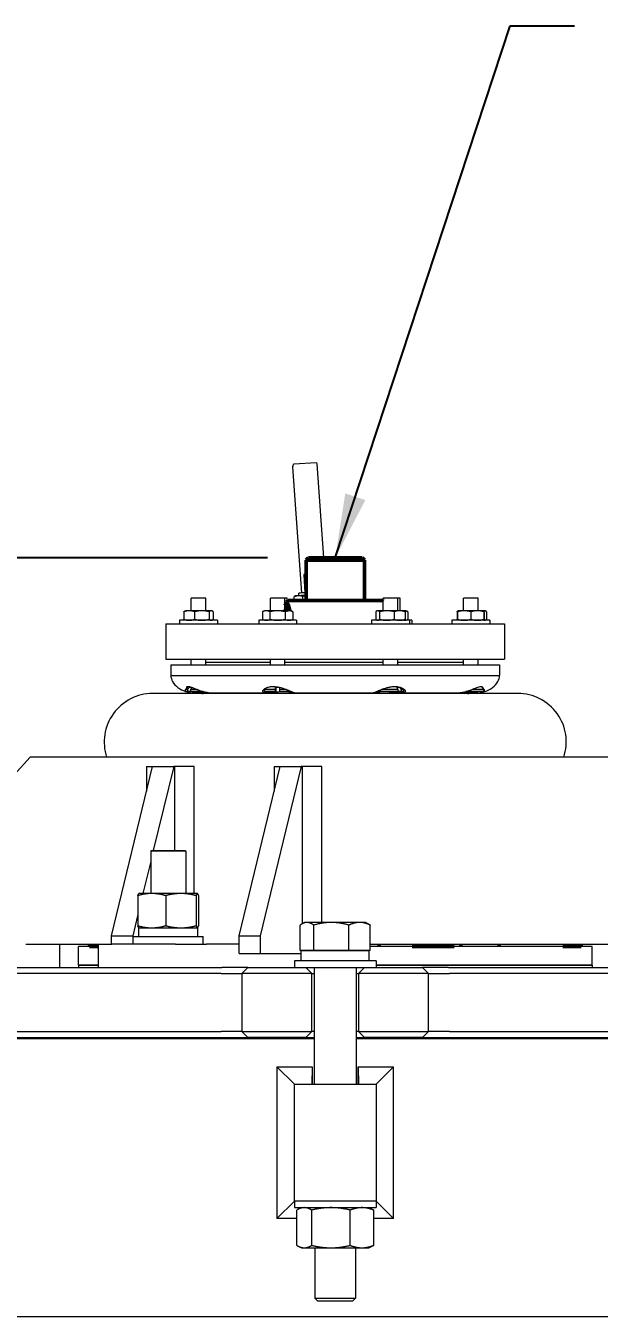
# Model space of a CAD drawing. Header units: inches. Extents: x 17 to 469, y 7 to 301.
# Drawn here: x 353.18 to 365.45, y 116.49 to 144.13 of the extents above; entities that cross this region are included whole.
import ezdxf

# ---------------------------------------------------------------- set-up
doc = ezdxf.new("R2010")
doc.units = ezdxf.units.IN
doc.header["$LTSCALE"] = 14
doc.header["$MEASUREMENT"] = 0
for name, color, linetype, lineweight in [('Dimension (ANSI)', 7, 'Continuous', 25), ('Symbol', 7, 'Continuous', 25), ('Visible (ANSI)', 7, 'Continuous', 50)]:
    doc.layers.add(name, color=color, linetype=linetype, lineweight=lineweight)
doc.styles.add('MEMCOR Medium', font='arial.ttf')
doc.styles.add('Standard D-E', font='arial.ttf')
doc.dimstyles.new('Default (ANSI)', dxfattribs={"dimscale": 14, "dimtxt": 0.15, "dimasz": 0.098425, "dimexe": 0.125, "dimexo": 0.0625, "dimgap": 0.031496, "dimtad": 0, "dimtih": 1, "dimtoh": 1, "dimdec": 4, "dimrnd": 1e-08, "dimzin": 3, "dimdsep": 46, "dimlunit": 5, "dimtxsty": 'MEMCOR Medium', "dimcen": 0.09, "dimdle": 0.393701, "dimclrd": 256, "dimclre": 256, "dimclrt": 256, "dimadec": 0, "dimazin": 1, "dimtfac": 0.8, "dimtofl": 0, "dimtmove": 0, "dimatfit": 3, "dimfxl": 1, "dimfrac": 1, "dimtolj": 1, "dimtzin": 4, "dimlwd": -1, "dimlwe": -1, "dimarcsym": 0})
doc.dimstyles.new('Default D-E$7', dxfattribs={"dimscale": 14, "dimtxt": 0.15, "dimasz": 0.098425, "dimexe": 0.125, "dimexo": 0.0625, "dimgap": 0.031496, "dimtad": 0, "dimtih": 1, "dimtoh": 1, "dimrnd": 1e-08, "dimzin": 4, "dimdsep": 46, "dimtxsty": 'Standard D-E', "dimcen": 0.09, "dimdle": 0.393701, "dimclrd": 256, "dimclre": 256, "dimclrt": 256, "dimadec": 0, "dimazin": 1, "dimtfac": 1, "dimtofl": 0, "dimtmove": 0, "dimatfit": 3, "dimfxl": 1, "dimtolj": 1, "dimtzin": 4, "dimlwd": -1, "dimlwe": -1, "dimarcsym": 0})

# ---------------------------------------------------------------- blocks, each defined once
blk = doc.blocks.new('*D28')
at = {"layer": 'Defpoints', "color": 0, "transparency": 16777216}
for p in [(299.504, 132.744), (359.226, 132.744), (339.567, 40.229)]:
    blk.add_point(p, dxfattribs=at)
at = {"layer": 'Dimension (ANSI)', "transparency": 16777216}
for p, q in [((358.351, 132.744), (297.754, 132.744)), ((299.504, 131.366), (299.504, 93.646)), ((299.504, 41.607), (299.504, 79.328)), ((338.692, 40.229), (297.754, 40.229))]:
    blk.add_line(p, q, dxfattribs=at)
for points in [[(299.275, 131.366), (299.734, 131.366), (299.504, 132.744)], [(299.275, 41.607), (299.734, 41.607), (299.504, 40.229)]]:
    blk.add_solid(points, dxfattribs=at)
at = {"layer": 'Dimension (ANSI)', "transparency": 16777216, "char_height": 2.1, "attachment_point": 5, "style": 'MEMCOR Medium'}
for s, insert in [('\\A1; \\fArial|b0|i0;92{\\H0.8x;\\S1#2;} in', (299.504, 88.633)), ('\\A1;[2349.9 mm]{\\P\\fArial|b0|i0;SHIPPING HEIGHT\\P\\fArial|b0|i0;REF.}', (299.504, 81.474))]:
    blk.add_mtext(s, dxfattribs=dict(at, insert=insert))

msp = doc.modelspace()

# ---------------------------------------------------------------- linework, layer by layer
at = {"layer": 'Visible (ANSI)', "linetype": 'Continuous', "lineweight": 18}
for p, q in [((359.084243, 131.991649), (358.892396, 134.695607)), ((358.892576, 134.700194), (358.897124, 134.730395)), ((359.39247, 134.778572), (358.916438, 134.748123)), ((359.557585, 132.744368), (359.414631, 134.759212)), ((359.149715, 132.390382), (359.125994, 132.388556)), ((359.125994, 132.388556), (359.151122, 131.995975)), ((359.176131, 132.392072), (359.149715, 132.390382)), ((359.149715, 132.390382), (359.174863, 131.997506)), ((357.032116, 131.884368), (356.719616, 131.884368)), ((356.719616, 131.612369), (356.719616, 131.884368)), ((357.032116, 131.612369), (357.032116, 131.884368)), ((358.724625, 131.884368), (358.412125, 131.884368)), ((358.412125, 131.612369), (358.412125, 131.884368)), ((358.724625, 131.612369), (358.724625, 131.884368)), ((358.775498, 131.884368), (358.724625, 131.884368)), ((358.775498, 131.820157), (358.775498, 131.884368)), ((358.914797, 131.907616), (358.919806, 131.829369)), ((358.952233, 131.928854), (358.927711, 131.91545)), ((359.025109, 131.933662), (359.019979, 131.987411)), ((359.098888, 131.919602), (359.104664, 131.829369)), ((361.139265, 131.884368), (360.826765, 131.884368)), ((360.826765, 131.612369), (360.826765, 131.884368)), ((361.139265, 131.612369), (361.139265, 131.884368)), ((361.190138, 131.884368), (361.139265, 131.884368)), ((361.190138, 131.612369), (361.190138, 131.884368)), ((362.861574, 131.884368), (362.549074, 131.884368)), ((362.549074, 131.612369), (362.549074, 131.884368)), ((362.861574, 131.612369), (362.861574, 131.884368)), ((356.561172, 131.592062), (356.561172, 131.429676)), ((356.594366, 131.612369), (356.583742, 131.607414)), ((356.675086, 131.612369), (356.594366, 131.612369)), ((356.946348, 131.612369), (356.675086, 131.612369)), ((356.789001, 131.592062), (356.789001, 131.429676)), ((357.147128, 131.612369), (356.946348, 131.612369)), ((357.103696, 131.592062), (357.103696, 131.429676)), ((357.157366, 131.612369), (357.147128, 131.612369)), ((357.157366, 131.612369), (357.167991, 131.607414)), ((357.190561, 131.592062), (357.190561, 131.429676)), ((358.243339, 131.592062), (358.243339, 131.429676)), ((358.286875, 131.612369), (358.244944, 131.592816)), ((358.32337, 131.612369), (358.286875, 131.612369)), ((358.565918, 131.612369), (358.32337, 131.612369)), ((358.4034, 131.592062), (358.4034, 131.429676)), ((358.810923, 131.612369), (358.565918, 131.612369)), ((358.728436, 131.592062), (358.728436, 131.429676)), ((358.849875, 131.612369), (358.810923, 131.612369)), ((358.849875, 131.612369), (358.891806, 131.592816)), ((358.893411, 131.592062), (358.893411, 131.429676)), ((360.669789, 131.592062), (360.669789, 131.429676)), ((360.701515, 131.612369), (360.692254, 131.60805)), ((360.710482, 131.612369), (360.701515, 131.612369)), ((360.907788, 131.612369), (360.710482, 131.612369)), ((360.751174, 131.592062), (360.751174, 131.429676)), ((361.180321, 131.612369), (360.907788, 131.612369)), ((361.064401, 131.592062), (361.064401, 131.429676)), ((361.264515, 131.612369), (361.180321, 131.612369)), ((361.264515, 131.612369), (361.273777, 131.60805)), ((361.276437, 131.612369), (361.264515, 131.612369)), ((361.315388, 131.612369), (361.276437, 131.612369)), ((361.296242, 131.592062), (361.296242, 131.429676)), ((361.315388, 131.612369), (361.357319, 131.592816)), ((361.358924, 131.592062), (361.358924, 131.429676)), ((362.411702, 131.592062), (362.411702, 131.429676)), ((362.422417, 131.592062), (362.422417, 131.429676)), ((362.423824, 131.612369), (362.423814, 131.612364)), ((362.562452, 131.612369), (362.423824, 131.612369)), ((362.843942, 131.612369), (362.562452, 131.612369)), ((362.702488, 131.592062), (362.702488, 131.429676)), ((362.986814, 131.612369), (362.843942, 131.612369)), ((362.985395, 131.592062), (362.985395, 131.429676)), ((362.986824, 131.612369), (362.986814, 131.612369)), ((362.986824, 131.612369), (362.986835, 131.612364)), ((362.997659, 131.612369), (362.986824, 131.612369)), ((362.988232, 131.592062), (362.988232, 131.429676)), ((363.007897, 131.612369), (362.997659, 131.612369)), ((363.007897, 131.612369), (363.018521, 131.607414)), ((363.041091, 131.592062), (363.041091, 131.429676)), ((356.176131, 131.329369), (363.426131, 131.329369)), ((356.176131, 131.329369), (356.176131, 130.579369)), ((357.281866, 131.409369), (356.469866, 131.409369)), ((356.469866, 131.409369), (356.469866, 131.329369)), ((356.594366, 131.409369), (356.583742, 131.414323)), ((357.157366, 131.409369), (357.167991, 131.414323)), ((357.281866, 131.409369), (357.281866, 131.329369)), ((358.974375, 131.409369), (358.162375, 131.409369)), ((358.162375, 131.409369), (358.162375, 131.329369)), ((358.286875, 131.409369), (358.244944, 131.428921)), ((358.849875, 131.409369), (358.891806, 131.428921)), ((358.974375, 131.409369), (358.974375, 131.329369)), ((361.389015, 131.409369), (360.577015, 131.409369)), ((360.577015, 131.409369), (360.577015, 131.329369)), ((360.701515, 131.409369), (360.692254, 131.413687)), ((361.264515, 131.409369), (361.273777, 131.413687)), ((361.315388, 131.409369), (361.357319, 131.428921)), ((361.389015, 131.409369), (361.389015, 131.329369)), ((361.439888, 131.409369), (361.389015, 131.409369)), ((361.439888, 131.409369), (361.439888, 131.329369)), ((363.111324, 131.409369), (362.299324, 131.409369)), ((362.299324, 131.409369), (362.299324, 131.329369)), ((362.423824, 131.409369), (362.423814, 131.409374)), ((362.986824, 131.409369), (362.986835, 131.409374)), ((363.007897, 131.409369), (363.018521, 131.414323)), ((363.111324, 131.409369), (363.111324, 131.329369)), ((363.426131, 131.329369), (363.426131, 130.579369)), ((356.176131, 130.579369), (363.426131, 130.579369)), ((356.281131, 130.454368), (363.321131, 130.454368)), ((356.281131, 130.454368), (356.281131, 130.226171)), ((356.719616, 130.454368), (356.719616, 130.579369)), ((357.032116, 130.454368), (357.032116, 130.579369)), ((357.032116, 130.51519), (358.412125, 130.51519)), ((358.412125, 130.454368), (358.412125, 130.579369)), ((358.724625, 130.454368), (358.724625, 130.579369)), ((358.724625, 130.51519), (360.826765, 130.51519)), ((360.826765, 130.454368), (360.826765, 130.579369)), ((361.139265, 130.454368), (361.139265, 130.579369)), ((361.139265, 130.51519), (362.549074, 130.51519)), ((362.549074, 130.454368), (362.549074, 130.579369)), ((362.861574, 130.454368), (362.861574, 130.579369)), ((363.321131, 130.454368), (363.321131, 130.226171)), ((356.281131, 130.226171), (363.321131, 130.226171)), ((356.647078, 129.991923), (356.591866, 129.928409)), ((356.646092, 129.928409), (356.591866, 129.928409)), ((356.591866, 129.884368), (356.591866, 129.928409)), ((356.646092, 129.884368), (356.646092, 129.928409)), ((356.730971, 129.972368), (356.673699, 129.972368)), ((356.704969, 129.928409), (356.704969, 129.884368)), ((356.844701, 129.928409), (356.704969, 129.928409)), ((358.303845, 129.950807), (358.284375, 129.928409)), ((358.523925, 129.928409), (358.284375, 129.928409)), ((358.284375, 129.884368), (358.284375, 129.928409)), ((358.523925, 129.884368), (358.523925, 129.928409)), ((358.60826, 129.972368), (358.524263, 129.972368)), ((358.528827, 129.928409), (358.528827, 129.884368)), ((358.607922, 129.928409), (358.607922, 129.884368)), ((358.755185, 129.928409), (358.607922, 129.928409)), ((358.852375, 129.884368), (358.852375, 129.889768)), ((360.699015, 129.884368), (360.699015, 129.890987)), ((361.149928, 129.928409), (360.792204, 129.928409)), ((361.182712, 129.972368), (361.122799, 129.972368)), ((361.149928, 129.884368), (361.149928, 129.928409)), ((361.209841, 129.928409), (361.209841, 129.884368)), ((361.267015, 129.928409), (361.209841, 129.928409)), ((361.249042, 129.949085), (361.267015, 129.928409)), ((361.267015, 129.884368), (361.267015, 129.928409)), ((362.985824, 129.928409), (362.731331, 129.928409)), ((362.934221, 129.991797), (362.951111, 129.972368)), ((362.951111, 129.972368), (362.94712, 129.972368)), ((362.985824, 129.884368), (362.985824, 129.928409)), ((362.986557, 129.928409), (362.986557, 129.884368)), ((363.711131, 129.841001), (355.891131, 129.841001)), ((356.646092, 129.884368), (356.591866, 129.884368)), ((356.704969, 129.884368), (356.646092, 129.884368)), ((356.976061, 129.884368), (356.704969, 129.884368)), ((356.805931, 129.854368), (356.921333, 129.854368)), ((356.921333, 129.854368), (356.936142, 129.854368)), ((357.157597, 129.854368), (358.347037, 129.854368)), ((358.523925, 129.884368), (358.284375, 129.884368)), ((358.528827, 129.884368), (358.523925, 129.884368)), ((358.852375, 129.884368), (358.607922, 129.884368)), ((358.927599, 129.854368), (360.62453, 129.854368)), ((361.149928, 129.884368), (360.699015, 129.884368)), ((361.209841, 129.884368), (361.149928, 129.884368)), ((361.209304, 129.854368), (362.419687, 129.854368)), ((361.267015, 129.884368), (361.209841, 129.884368)), ((362.985824, 129.884368), (362.599561, 129.884368)), ((362.666121, 129.854368), (362.796331, 129.854368)), ((362.986557, 129.884368), (362.985824, 129.884368)), ((350.991398, 125.979368), (353.267566, 128.479368)), ((372.107337, 128.479368), (353.267566, 128.479368)), ((355.010539, 124.659368), (355.887331, 128.279368)), ((355.759971, 128.279368), (355.887331, 128.279368)), ((355.759971, 128.279368), (355.759971, 127.753538)), ((355.887331, 128.279368), (356.342564, 128.279368)), ((356.342564, 128.279368), (355.90659, 126.479368)), ((356.370481, 128.279368), (356.342564, 128.279368)), ((356.784246, 128.279368), (356.370481, 128.279368)), ((356.370481, 126.479368), (356.370481, 128.279368)), ((356.784246, 125.561368), (356.784246, 128.279368)), ((357.74194, 124.659368), (358.618732, 128.279368)), ((359.073966, 128.279368), (358.197174, 124.659368)), ((358.491372, 128.279368), (358.618732, 128.279368)), ((358.491372, 128.279368), (358.491372, 127.753538)), ((358.618732, 128.279368), (359.073966, 128.279368)), ((359.101883, 128.279368), (359.073966, 128.279368)), ((359.515648, 128.279368), (359.101883, 128.279368)), ((359.101883, 124.918027), (359.101883, 128.279368)), ((359.515648, 124.942997), (359.515648, 128.279368)), ((355.862856, 126.479368), (355.850356, 126.466868)), ((356.600356, 126.466868), (355.850356, 126.466868)), ((355.850356, 126.466868), (355.850356, 125.561368)), ((355.862856, 126.479368), (356.587856, 126.479368)), ((356.587856, 126.479368), (356.600356, 126.466868)), ((356.600356, 126.466868), (356.600356, 125.561368)), ((355.850356, 126.247193), (355.684244, 125.561368)), ((355.574993, 125.516282), (355.574993, 124.872454)), ((355.600356, 125.561368), (355.598581, 125.560541)), ((355.873042, 125.561368), (355.600356, 125.561368)), ((356.496272, 125.561368), (355.873042, 125.561368)), ((356.171091, 125.516282), (356.171091, 124.872454)), ((356.848586, 125.561368), (356.496272, 125.561368)), ((356.821454, 125.516282), (356.821454, 124.872454)), ((356.850356, 125.561368), (356.848586, 125.561368)), ((356.850356, 125.561368), (356.85213, 125.560541)), ((356.875719, 125.516282), (356.875719, 124.872454)), ((355.574993, 125.110305), (355.465772, 124.659368)), ((359.145131, 124.942997), (359.089983, 124.911157)), ((359.196003, 124.942997), (359.145131, 124.942997)), ((359.717923, 124.942997), (359.196003, 124.942997)), ((360.323051, 124.942997), (359.717923, 124.942997)), ((360.457131, 124.942997), (360.323051, 124.942997)), ((360.457131, 124.942997), (360.51228, 124.911157)), ((355.010539, 124.659368), (355.465772, 124.659368)), ((355.010539, 124.479368), (355.010539, 124.659368)), ((355.465772, 124.659368), (355.465772, 124.479368)), ((355.475356, 124.639368), (356.975356, 124.639368)), ((355.475356, 124.479368), (355.475356, 124.639368)), ((355.592856, 124.827368), (356.857856, 124.827368)), ((355.592856, 124.639368), (355.592856, 124.827368)), ((355.600356, 124.827368), (355.598581, 124.828195)), ((356.850356, 124.827368), (356.85213, 124.828195)), ((356.857856, 124.639368), (356.857856, 124.827368)), ((356.975356, 124.479368), (356.975356, 124.639368)), ((357.74194, 124.659368), (358.197174, 124.659368)), ((357.74194, 124.279368), (357.74194, 124.659368)), ((358.197174, 124.659368), (358.197174, 124.279368)), ((359.049766, 124.338997), (359.049766, 124.884405)), ((359.34224, 124.338997), (359.34224, 124.884405)), ((360.093606, 124.338997), (360.093606, 124.884405)), ((360.552497, 124.338997), (360.552497, 124.884405)), ((353.17652, 124.479368), (354.723087, 124.479368)), ((353.900287, 124.479368), (353.900287, 123.979368)), ((354.537704, 124.429368), (354.301131, 124.429368)), ((354.301131, 124.029368), (354.301131, 124.429368)), ((354.723087, 124.479368), (355.016297, 124.479368)), ((354.723087, 124.479368), (354.723087, 123.979368)), ((356.381998, 124.479368), (355.016297, 124.479368)), ((356.381998, 124.479368), (357.044022, 124.479368)), ((357.74194, 124.479368), (357.044022, 124.479368)), ((360.552497, 124.479368), (369.060956, 124.479368)), ((361.450088, 124.429368), (360.552497, 124.429368)), ((364.677305, 124.429368), (362.345328, 124.429368)), ((365.301131, 124.429368), (365.064559, 124.429368)), ((365.301131, 124.029368), (365.301131, 124.429368)), ((357.74194, 124.279368), (358.197174, 124.279368)), ((358.197174, 124.279368), (359.071631, 124.279368)), ((360.676131, 124.119993), (358.926131, 124.119993)), ((358.926131, 124.119993), (358.926131, 123.979368)), ((359.196003, 124.338997), (359.049766, 124.338997)), ((359.071631, 124.338993), (360.530631, 124.338993)), ((359.071631, 124.119993), (359.071631, 124.338993)), ((359.098626, 124.338993), (359.098627, 124.338997)), ((359.145131, 124.338997), (359.145131, 124.338993)), ((359.34224, 124.338997), (359.196003, 124.338997)), ((359.717923, 124.338997), (359.34224, 124.338997)), ((360.093606, 124.338997), (359.717923, 124.338997)), ((360.323051, 124.338997), (360.093606, 124.338997)), ((360.552497, 124.338997), (360.323051, 124.338997)), ((360.457131, 124.338997), (360.457131, 124.338993)), ((360.530631, 124.119993), (360.530631, 124.338993)), ((360.676131, 124.119993), (360.676131, 123.979368)), ((357.35795, 123.849368), (352.734288, 123.849368)), ((352.777018, 123.979368), (357.372722, 123.979368)), ((354.723087, 124.029368), (354.301131, 124.029368)), ((354.301131, 124.029368), (354.723087, 124.029368)), ((354.301131, 124.029368), (354.301131, 123.979368)), ((357.35795, 123.849368), (357.801131, 123.849368)), ((357.931131, 123.979368), (357.372722, 123.979368)), ((357.801131, 123.849368), (357.931131, 123.979368)), ((357.801131, 123.849368), (357.801131, 122.609368)), ((358.757406, 123.849368), (357.801131, 123.849368)), ((357.931131, 123.979368), (358.76309, 123.979368)), ((359.043193, 123.849368), (358.757406, 123.849368)), ((358.76309, 123.979368), (359.047321, 123.979368)), ((359.301131, 123.849368), (359.043193, 123.849368)), ((359.047321, 123.979368), (359.171131, 123.979368)), ((359.301131, 123.849368), (359.171131, 123.979368)), ((359.171131, 123.979368), (360.431131, 123.979368)), ((359.301131, 123.849368), (359.353631, 123.849368)), ((359.301131, 122.609368), (359.301131, 123.849368)), ((359.353631, 123.979368), (359.353631, 121.479368)), ((360.248631, 123.979368), (360.248631, 121.479368)), ((360.248631, 123.849368), (360.301131, 123.849368)), ((360.301131, 123.849368), (360.431131, 123.979368)), ((360.301131, 123.849368), (360.301131, 122.609368)), ((360.55907, 123.849368), (360.301131, 123.849368)), ((360.431131, 123.979368), (360.554942, 123.979368)), ((360.554942, 123.979368), (360.839173, 123.979368)), ((360.844857, 123.849368), (360.55907, 123.849368)), ((365.301131, 124.029368), (360.676131, 124.029368)), ((360.676131, 124.029368), (365.301131, 124.029368)), ((360.839173, 123.979368), (361.671131, 123.979368)), ((361.801131, 123.849368), (360.844857, 123.849368)), ((362.229541, 123.979368), (361.671131, 123.979368)), ((361.801131, 123.849368), (361.671131, 123.979368)), ((361.801131, 122.609368), (361.801131, 123.849368)), ((361.801131, 123.849368), (362.244313, 123.849368)), ((362.229541, 123.979368), (366.825245, 123.979368)), ((366.867975, 123.849368), (362.244313, 123.849368)), ((365.301131, 124.029368), (365.301131, 123.979368)), ((359.353631, 122.448118), (350.270162, 122.448118)), ((352.431576, 122.479368), (357.692468, 122.479368)), ((352.734288, 122.609368), (357.35795, 122.609368)), ((357.801131, 122.609368), (357.35795, 122.609368)), ((357.692468, 122.479368), (357.931131, 122.479368)), ((357.801131, 122.609368), (358.757406, 122.609368)), ((357.801131, 122.609368), (357.931131, 122.479368)), ((358.76309, 122.479368), (357.931131, 122.479368)), ((358.757406, 122.609368), (359.043193, 122.609368)), ((359.047321, 122.479368), (358.76309, 122.479368)), ((359.043193, 122.609368), (359.301131, 122.609368)), ((359.171131, 122.479368), (359.047321, 122.479368)), ((359.301131, 122.609368), (359.171131, 122.479368)), ((359.171131, 122.479368), (359.353631, 122.479368)), ((359.353631, 122.609368), (359.301131, 122.609368)), ((360.301131, 122.609368), (360.248631, 122.609368)), ((360.248631, 122.479368), (360.431131, 122.479368)), ((369.3321, 122.448118), (360.248631, 122.448118)), ((360.301131, 122.609368), (360.55907, 122.609368)), ((360.301131, 122.609368), (360.431131, 122.479368)), ((360.554942, 122.479368), (360.431131, 122.479368)), ((360.839173, 122.479368), (360.554942, 122.479368)), ((360.55907, 122.609368), (360.844857, 122.609368)), ((361.671131, 122.479368), (360.839173, 122.479368)), ((360.844857, 122.609368), (361.801131, 122.609368)), ((361.801131, 122.609368), (361.671131, 122.479368)), ((361.671131, 122.479368), (361.909795, 122.479368)), ((362.244313, 122.609368), (361.801131, 122.609368)), ((361.909795, 122.479368), (367.170686, 122.479368)), ((362.244313, 122.609368), (366.867975, 122.609368)), ((358.55134, 121.85416), (358.55134, 118.604576)), ((358.55134, 121.85416), (359.3097, 121.85416)), ((358.55134, 121.85416), (358.926131, 121.479368)), ((359.3097, 121.85416), (359.301131, 121.479368)), ((359.3097, 121.85416), (359.3097, 121.479368)), ((360.292563, 121.85416), (360.301131, 121.479368)), ((360.292563, 121.479368), (360.292563, 121.85416)), ((360.292563, 121.85416), (361.050923, 121.85416)), ((361.050923, 121.85416), (360.676131, 121.479368)), ((361.050923, 118.604576), (361.050923, 121.85416)), ((358.926131, 121.479368), (360.676131, 121.479368)), ((358.926131, 118.979368), (358.926131, 121.479368)), ((360.676131, 121.479368), (360.676131, 118.979368)), ((358.55134, 118.604576), (358.926131, 118.979368)), ((360.676131, 118.979368), (358.926131, 118.979368)), ((360.676131, 118.979368), (358.926131, 118.979368)), ((358.926131, 118.979368), (358.926131, 118.838743)), ((358.926131, 118.838743), (360.676131, 118.838743)), ((359.082131, 118.838743), (359.021687, 118.810557)), ((360.520131, 118.838743), (360.580576, 118.810557)), ((360.676131, 118.979368), (360.676131, 118.838743)), ((361.050923, 118.604576), (360.676131, 118.979368)), ((358.977608, 118.604576), (358.55134, 118.604576)), ((358.977608, 118.03161), (358.977608, 118.786876)), ((359.29817, 118.03161), (359.29817, 118.786876)), ((360.121694, 118.03161), (360.121694, 118.786876)), ((360.624655, 118.03161), (360.624655, 118.786876)), ((361.050923, 118.604576), (360.624655, 118.604576)), ((359.082131, 117.979743), (359.021687, 118.007929)), ((360.520131, 117.979743), (360.580576, 118.007929)), ((359.082131, 117.979743), (359.137889, 117.979743)), ((359.137889, 117.979743), (359.709932, 117.979743)), ((359.363631, 117.979743), (359.363631, 116.905108)), ((359.709932, 117.979743), (360.373175, 117.979743)), ((360.238631, 117.979743), (360.238631, 116.905108)), ((360.373175, 117.979743), (360.520131, 117.979743)), ((359.363631, 116.905108), (360.238631, 116.905108)), ((359.431793, 116.838993), (359.363631, 116.905108)), ((360.17047, 116.838993), (360.238631, 116.905108)), ((360.17047, 116.838993), (359.431793, 116.838993)), ((338.3023, 116.510618), (373.200873, 116.510618))]:
    msp.add_line(p, q, dxfattribs=at)
at = {"layer": 'Visible (ANSI)'}
for p, q in [((359.226131, 132.744368), (359.176131, 132.694368)), ((360.426131, 132.694368), (359.176131, 132.694368)), ((359.176131, 131.829369), (359.176131, 132.694368)), ((359.226131, 132.744368), (360.376131, 132.744368)), ((360.376131, 132.744368), (360.426131, 132.694368)), ((360.426131, 131.829369), (360.426131, 132.694368)), ((360.807381, 131.829369), (358.794881, 131.829369)), ((358.769881, 131.761662), (358.769881, 131.804369)), ((354.537704, 124.429368), (354.537704, 124.479368)), ((354.537704, 124.429368), (354.723087, 124.429368)), ((360.743878, 124.429368), (360.743878, 124.479368)), ((361.450088, 124.429368), (362.345328, 124.429368)), ((362.493878, 124.429368), (362.493878, 124.479368)), ((363.314559, 124.429368), (363.314559, 124.479368)), ((364.677305, 124.429368), (365.064559, 124.429368)), ((365.064559, 124.429368), (365.064559, 124.479368))]:
    msp.add_line(p, q, dxfattribs=at)
at = {"layer": 'Visible (ANSI)', "linetype": 'Continuous', "lineweight": 18}
for centre, radius, start, end in [((358.913223, 134.697085), 0.02088, 171.4359098, 184.0583682), ((358.917771, 134.727286), 0.02088, 93.6598701, 171.4359098), ((359.393803, 134.757735), 0.02088, 4.0583682, 93.6598701), ((356.569644, 130.241368), 0.288913, 183.0153263, 209.3417204), ((363.032619, 130.241368), 0.288913, 330.6582796, 356.9846737), ((356.683265, 130.305238), 0.419254, 209.3417204, 233.6149039), ((356.757456, 130.405923), 0.544322, 233.6149039, 252.289212), ((362.844807, 130.405923), 0.544322, 286.9731481, 306.3850961), ((362.918998, 130.305238), 0.419254, 306.3850961, 330.6582796), ((355.891131, 128.804368), 1.036632, 90, 198.2712162), ((356.805931, 130.564746), 0.710378, 253.2893255, 270), ((356.917507, 130.259055), 0.418848, 273.528454, 289.10183), ((362.684756, 130.259055), 0.418848, 252.011788, 266.471546), ((362.796331, 130.564746), 0.710378, 270, 286.9731481), ((363.711131, 128.804368), 1.036632, 341.7287838, 90)]:
    msp.add_arc(centre, radius, start, end, dxfattribs=at)
at = {"layer": 'Visible (ANSI)'}
for centre, start, end in [((358.794881, 131.804369), 90, 180), ((360.807381, 131.804369), 39.1630349, 90)]:
    msp.add_arc(centre, 0.025, start, end, dxfattribs=at)
at = {"layer": 'Visible (ANSI)', "linetype": 'Continuous', "lineweight": 18}
for centre, major_axis, start_param, end_param in [((359.441232, 131.960153), (-0.488999, -0.0313), 5.811414129, 6.281989851), ((359.441232, 131.960153), (0.488999, 0.0313), 2.14372812, 2.669822004), ((359.437775, 132.014153), (-0.417797, -0.026742), 5.38908261, 6.283202727)]:
    msp.add_ellipse(centre, major_axis=major_axis, ratio=0.00055745, start_param=start_param, end_param=end_param, dxfattribs=at)
at = {"layer": 'Visible (ANSI)'}
for centre, major_axis, start_param, end_param in [((358.822784, 131.579369), (0, 0.1875), 0.262870928, 0.66762012), ((358.817445, 131.579369), (0, 0.1775), 0.204512701, 0.666743615), ((358.817445, 131.579369), (0, -0.108253), 3.665191429, 4.402617562), ((358.817445, 131.579369), (0, 0.108253), 0.035926806, 0.523598776)]:
    msp.add_ellipse(centre, major_axis=major_axis, ratio=0.845579857, start_param=start_param, end_param=end_param, dxfattribs=at)
at = {"layer": 'Visible (ANSI)', "linetype": 'Continuous', "lineweight": 18}
for points, weights in [([(359.00564, 131.932396), (358.961438, 131.929519), (358.914797, 131.907616)], [1, 1.0562990584, 1.07162109099]), ([(358.914797, 131.907616), (358.921324, 131.911958), (358.927711, 131.91545)], [1.07162109099, 1.06838794082, 1.06333022529]), ([(359.098888, 131.919602), (359.049842, 131.935274), (359.00564, 131.932396)], [1.07162109099, 1.0562990584, 1]), ([(359.176131, 131.936571), (359.138381, 131.929667), (359.098888, 131.919602)], [1.05264137071, 1.06545229951, 1.07162109099]), ([(356.675086, 131.612369), (356.622218, 131.612369), (356.561172, 131.592062)], [1, 1.0379548493, 1]), ([(356.561172, 131.592062), (356.573059, 131.602433), (356.583742, 131.607414)], [1, 1.01903065952, 1.01897727532]), ([(356.789001, 131.592062), (356.727954, 131.612369), (356.675086, 131.612369)], [1, 1.0379548493, 1]), ([(356.946348, 131.612369), (356.873323, 131.612369), (356.789001, 131.592062)], [1, 1.0379548493, 1]), ([(357.103696, 131.592062), (357.019374, 131.612369), (356.946348, 131.612369)], [1, 1.0379548493, 1]), ([(357.147128, 131.612369), (357.126971, 131.612369), (357.103696, 131.592062)], [1, 1.0379548493, 1]), ([(357.190561, 131.592062), (357.167286, 131.612369), (357.147128, 131.612369)], [1, 1.0379548493, 1]), ([(358.32337, 131.612369), (358.286227, 131.612369), (358.243339, 131.592062)], [1, 1.0379548493, 1]), ([(358.4034, 131.592062), (358.360512, 131.612369), (358.32337, 131.612369)], [1, 1.0379548493, 1]), ([(358.565918, 131.612369), (358.490493, 131.612369), (358.4034, 131.592062)], [1, 1.0379548493, 1]), ([(358.728436, 131.592062), (358.641343, 131.612369), (358.565918, 131.612369)], [1, 1.0379548493, 1]), ([(358.810923, 131.612369), (358.772641, 131.612369), (358.728436, 131.592062)], [1, 1.0379548493, 1]), ([(358.893411, 131.592062), (358.849206, 131.612369), (358.810923, 131.612369)], [1, 1.0379548493, 1]), ([(358.891806, 131.592816), (358.892606, 131.592443), (358.893411, 131.592062)], [1.00134783282, 1.00068632708, 1]), ([(360.710482, 131.612369), (360.691596, 131.612369), (360.669789, 131.592062)], [1, 1.0379548493, 1]), ([(360.751174, 131.592062), (360.729367, 131.612369), (360.710482, 131.612369)], [1, 1.0379548493, 1]), ([(360.907788, 131.612369), (360.835103, 131.612369), (360.751174, 131.592062)], [1, 1.0379548493, 1]), ([(361.064401, 131.592062), (360.980472, 131.612369), (360.907788, 131.612369)], [1, 1.0379548493, 1]), ([(361.180321, 131.612369), (361.126522, 131.612369), (361.064401, 131.592062)], [1, 1.0379548493, 1]), ([(361.296242, 131.592062), (361.23412, 131.612369), (361.180321, 131.612369)], [1, 1.0379548493, 1]), ([(361.276437, 131.612369), (361.270907, 131.612369), (361.26536, 131.611975)], [1, 1.00531032451, 1.00913469679]), ([(361.273777, 131.60805), (361.284384, 131.603104), (361.296242, 131.592062)], [1.01888705873, 1.02028697131, 1]), ([(361.358924, 131.592062), (361.314719, 131.612369), (361.276437, 131.612369)], [1, 1.0379548493, 1]), ([(361.357319, 131.592816), (361.35812, 131.592443), (361.358924, 131.592062)], [1.00134783282, 1.00068632708, 1]), ([(362.411702, 131.592062), (362.417403, 131.597036), (362.422778, 131.600742)], [1, 1.0090383393, 1.01377200719]), ([(362.422552, 131.595539), (362.41719, 131.593887), (362.411702, 131.592062)], [1.00602302446, 1.00329810217, 1]), ([(362.422417, 131.592062), (362.423165, 131.612061), (362.423814, 131.612364)], [1, 1.03735902917, 1.00117293374]), ([(362.562452, 131.612369), (362.497462, 131.612369), (362.422417, 131.592062)], [1, 1.0379548493, 1]), ([(362.702488, 131.592062), (362.627443, 131.612369), (362.562452, 131.612369)], [1, 1.0379548493, 1]), ([(362.843942, 131.612369), (362.778293, 131.612369), (362.702488, 131.592062)], [1, 1.0379548493, 1]), ([(362.985395, 131.592062), (362.90959, 131.612369), (362.843942, 131.612369)], [1, 1.0379548493, 1]), ([(362.986814, 131.612369), (362.986155, 131.612369), (362.985395, 131.592062)], [1, 1.0379548493, 1]), ([(362.988232, 131.592062), (362.987472, 131.612369), (362.986814, 131.612369)], [1, 1.0379548493, 1]), ([(362.997659, 131.612369), (362.992433, 131.612369), (362.987156, 131.611096)], [1, 1.00957055719, 1.01431456038]), ([(363.041091, 131.592062), (363.017816, 131.612369), (362.997659, 131.612369)], [1, 1.0379548493, 1]), ([(356.561172, 131.429676), (356.622218, 131.409369), (356.675086, 131.409369)], [1, 1.0379548493, 1]), ([(356.583742, 131.414323), (356.573059, 131.419305), (356.561172, 131.429676)], [1.01897727532, 1.01903065952, 1]), ([(356.675086, 131.409369), (356.727954, 131.409369), (356.789001, 131.429676)], [1, 1.0379548493, 1]), ([(356.789001, 131.429676), (356.873323, 131.409369), (356.946348, 131.409369)], [1, 1.0379548493, 1]), ([(356.946348, 131.409369), (357.019374, 131.409369), (357.103696, 131.429676)], [1, 1.0379548493, 1]), ([(357.103696, 131.429676), (357.126971, 131.409369), (357.147128, 131.409369)], [1, 1.0379548493, 1]), ([(357.147128, 131.409369), (357.167286, 131.409369), (357.190561, 131.429676)], [1, 1.0379548493, 1]), ([(358.243339, 131.429676), (358.286227, 131.409369), (358.32337, 131.409369)], [1, 1.0379548493, 1]), ([(358.32337, 131.409369), (358.360512, 131.409369), (358.4034, 131.429676)], [1, 1.0379548493, 1]), ([(358.4034, 131.429676), (358.490493, 131.409369), (358.565918, 131.409369)], [1, 1.0379548493, 1]), ([(358.565918, 131.409369), (358.641343, 131.409369), (358.728436, 131.429676)], [1, 1.0379548493, 1]), ([(358.728436, 131.429676), (358.772641, 131.409369), (358.810923, 131.409369)], [1, 1.0379548493, 1]), ([(358.810923, 131.409369), (358.849206, 131.409369), (358.893411, 131.429676)], [1, 1.0379548493, 1]), ([(358.893411, 131.429676), (358.892606, 131.429295), (358.891806, 131.428921)], [1, 1.00068632708, 1.00134783282]), ([(360.669789, 131.429676), (360.691596, 131.409369), (360.710482, 131.409369)], [1, 1.0379548493, 1]), ([(360.710482, 131.409369), (360.729367, 131.409369), (360.751174, 131.429676)], [1, 1.0379548493, 1]), ([(360.751174, 131.429676), (360.835103, 131.409369), (360.907788, 131.409369)], [1, 1.0379548493, 1]), ([(360.907788, 131.409369), (360.980472, 131.409369), (361.064401, 131.429676)], [1, 1.0379548493, 1]), ([(361.064401, 131.429676), (361.126522, 131.409369), (361.180321, 131.409369)], [1, 1.0379548493, 1]), ([(361.180321, 131.409369), (361.23412, 131.409369), (361.296242, 131.429676)], [1, 1.0379548493, 1]), ([(361.26536, 131.409763), (361.270907, 131.409369), (361.276437, 131.409369)], [1.00913469679, 1.00531032451, 1]), ([(361.296242, 131.429676), (361.284384, 131.418634), (361.273777, 131.413687)], [1, 1.02028697131, 1.01888705873]), ([(361.276437, 131.409369), (361.314719, 131.409369), (361.358924, 131.429676)], [1, 1.0379548493, 1]), ([(361.358924, 131.429676), (361.35812, 131.429295), (361.357319, 131.428921)], [1, 1.00068632708, 1.00134783282]), ([(362.422778, 131.420995), (362.417403, 131.424701), (362.411702, 131.429676)], [1.01377200719, 1.0090383393, 1]), ([(362.411702, 131.429676), (362.41719, 131.42785), (362.422552, 131.426198)], [1, 1.00329810217, 1.00602302446]), ([(362.423814, 131.409374), (362.423165, 131.409676), (362.422417, 131.429676)], [1.00117293374, 1.03735902917, 1]), ([(362.422417, 131.429676), (362.497462, 131.409369), (362.562452, 131.409369)], [1, 1.0379548493, 1]), ([(362.562452, 131.409369), (362.627443, 131.409369), (362.702488, 131.429676)], [1, 1.0379548493, 1]), ([(362.702488, 131.429676), (362.778293, 131.409369), (362.843942, 131.409369)], [1, 1.0379548493, 1]), ([(362.843942, 131.409369), (362.90959, 131.409369), (362.985395, 131.429676)], [1, 1.0379548493, 1]), ([(362.985395, 131.429676), (362.986155, 131.409369), (362.986814, 131.409369)], [1, 1.0379548493, 1]), ([(362.986814, 131.409369), (362.987472, 131.409369), (362.988232, 131.429676)], [1, 1.0379548493, 1]), ([(362.987156, 131.410642), (362.992433, 131.409369), (362.997659, 131.409369)], [1.01431456038, 1.00957055719, 1]), ([(362.997659, 131.409369), (363.017816, 131.409369), (363.041091, 131.429676)], [1, 1.0379548493, 1]), ([(356.646092, 129.928409), (356.660892, 129.952015), (356.673699, 129.972368)], [1, 1.00267954782, 1]), ([(356.732277, 129.971894), (356.719597, 129.951742), (356.704969, 129.928409)], [1.00006147459, 1.00264844961, 1]), ([(358.523925, 129.928409), (358.524106, 129.952015), (358.524263, 129.972368)], [1, 1.00267954782, 1]), ([(358.52849, 129.972368), (358.528646, 129.952015), (358.528827, 129.928409)], [1, 1.00267954782, 1]), ([(358.60826, 129.972368), (358.608103, 129.952015), (358.607922, 129.928409)], [1, 1.00267954782, 1]), ([(361.149928, 129.928409), (361.135385, 129.952015), (361.122799, 129.972368)], [1, 1.00267954782, 1]), ([(361.182712, 129.972368), (361.195298, 129.952015), (361.209841, 129.928409)], [1, 1.00267954782, 1]), ([(362.985824, 129.928409), (362.965076, 129.952015), (362.94712, 129.972368)], [1, 1.00267954782, 1]), ([(362.947853, 129.972368), (362.965809, 129.952015), (362.986557, 129.928409)], [1, 1.00267954782, 1]), ([(355.873042, 125.561368), (355.734717, 125.561368), (355.574993, 125.516282)], [1, 1.0379548493, 1]), ([(355.574993, 125.516282), (355.587617, 125.555428), (355.598581, 125.560541)], [1, 1.03279035227, 1.0089235331]), ([(356.171091, 125.516282), (356.011367, 125.561368), (355.873042, 125.561368)], [1, 1.0379548493, 1]), ([(356.496272, 125.561368), (356.345355, 125.561368), (356.171091, 125.516282)], [1, 1.0379548493, 1]), ([(356.821454, 125.516282), (356.64719, 125.561368), (356.496272, 125.561368)], [1, 1.0379548493, 1]), ([(356.848586, 125.561368), (356.835994, 125.561368), (356.821454, 125.516282)], [1, 1.0379548493, 1]), ([(356.875719, 125.516282), (356.861179, 125.561368), (356.848586, 125.561368)], [1, 1.0379548493, 1]), ([(359.196003, 124.942997), (359.128134, 124.942997), (359.049766, 124.884405)], [1, 1.0379548493, 1]), ([(359.34224, 124.884405), (359.263872, 124.942997), (359.196003, 124.942997)], [1, 1.0379548493, 1]), ([(359.717923, 124.942997), (359.543568, 124.942997), (359.34224, 124.884405)], [1, 1.0379548493, 1]), ([(360.093606, 124.884405), (359.892278, 124.942997), (359.717923, 124.942997)], [1, 1.0379548493, 1]), ([(360.323051, 124.942997), (360.216565, 124.942997), (360.093606, 124.884405)], [1, 1.0379548493, 1]), ([(360.552497, 124.884405), (360.429537, 124.942997), (360.323051, 124.942997)], [1, 1.0379548493, 1]), ([(355.598581, 124.828195), (355.587617, 124.833308), (355.574993, 124.872454)], [1.0089235331, 1.03279035227, 1]), ([(355.574993, 124.872454), (355.734717, 124.827368), (355.873042, 124.827368)], [1, 1.0379548493, 1]), ([(355.873042, 124.827368), (356.011367, 124.827368), (356.171091, 124.872454)], [1, 1.0379548493, 1]), ([(356.171091, 124.872454), (356.345355, 124.827368), (356.496272, 124.827368)], [1, 1.0379548493, 1]), ([(356.496272, 124.827368), (356.64719, 124.827368), (356.821454, 124.872454)], [1, 1.0379548493, 1]), ([(356.821454, 124.872454), (356.835994, 124.827368), (356.848586, 124.827368)], [1, 1.0379548493, 1]), ([(356.848586, 124.827368), (356.861179, 124.827368), (356.875719, 124.872454)], [1, 1.0379548493, 1]), ([(360.51228, 124.911157), (360.531754, 124.899914), (360.552497, 124.884405)], [1.01451336305, 1.00977327381, 1]), ([(359.137889, 118.838743), (359.063502, 118.838743), (358.977608, 118.786876)], [1, 1.0379548493, 1]), ([(359.29817, 118.786876), (359.212276, 118.838743), (359.137889, 118.838743)], [1, 1.0379548493, 1]), ([(359.709932, 118.838743), (359.518833, 118.838743), (359.29817, 118.786876)], [1, 1.0379548493, 1]), ([(360.121694, 118.786876), (359.901031, 118.838743), (359.709932, 118.838743)], [1, 1.0379548493, 1]), ([(360.373175, 118.838743), (360.256462, 118.838743), (360.121694, 118.786876)], [1, 1.0379548493, 1]), ([(360.624655, 118.786876), (360.489887, 118.838743), (360.373175, 118.838743)], [1, 1.0379548493, 1]), ([(360.580576, 118.810557), (360.60192, 118.800604), (360.624655, 118.786876)], [1.01451336305, 1.00977327381, 1]), ([(358.977608, 118.03161), (359.063502, 117.979743), (359.137889, 117.979743)], [1, 1.0379548493, 1]), ([(359.137889, 117.979743), (359.212276, 117.979743), (359.29817, 118.03161)], [1, 1.0379548493, 1]), ([(359.29817, 118.03161), (359.518833, 117.979743), (359.709932, 117.979743)], [1, 1.0379548493, 1]), ([(359.709932, 117.979743), (359.901031, 117.979743), (360.121694, 118.03161)], [1, 1.0379548493, 1]), ([(360.121694, 118.03161), (360.256462, 117.979743), (360.373175, 117.979743)], [1, 1.0379548493, 1]), ([(360.373175, 117.979743), (360.489887, 117.979743), (360.624655, 118.03161)], [1, 1.0379548493, 1]), ([(360.624655, 118.03161), (360.60192, 118.017882), (360.580576, 118.007929)], [1, 1.00977327381, 1.01451336305])]:
    msp.add_rational_spline(points, weights, degree=2, dxfattribs=at)
at = {"layer": 'Visible (ANSI)'}
for points, weights in [([(358.771677, 131.673119), (358.765857, 131.64078), (358.749036, 131.612369)], [1.19489831607, 1.31658606657, 1.27805963859]), ([(358.81775, 131.673119), (358.798796, 131.673119), (358.771677, 131.673119)], [1.28465775361, 1.27162587664, 1.19489831607])]:
    msp.add_rational_spline(points, weights, degree=2, dxfattribs=at)
msp.add_open_spline([(358.826753, 131.612355), (358.825853, 131.624349), (358.824486, 131.636182), (358.819308, 131.668773), (358.814472, 131.687788), (358.802222, 131.725872), (358.793887, 131.742592), (358.780491, 131.763061), (358.775497, 131.766869), (358.770082, 131.766869), (358.769252, 131.763064), (358.770506, 131.756342)], degree=3, knots=[-2.094877949, -2.094877949, -2.094877949, -2.094877949, -2.004394778, -2.004394778, -1.831028192, -1.831028192, -1.558042883, -1.558042883, -1.285057573, -1.285057573, -1.009395037, -1.009395037, -1.009395037, -1.009395037], dxfattribs=at)
at = {"layer": 'Visible (ANSI)', "linetype": 'Continuous', "lineweight": 18}
for points, knots in [([(356.622951, 129.967718), (356.622069, 129.973865), (356.623306, 129.979231), (356.630531, 129.988148), (356.637279, 129.991153), (356.655722, 129.992603), (356.666894, 129.991322), (356.698026, 129.984089), (356.719389, 129.976763), (356.743594, 129.967718)], [-0.8535301079, -0.8535301079, -0.8535301079, -0.8535301079, -0.6739316263, -0.6739316263, -0.4624536577, -0.4624536577, -0.2648034271, -0.2648034271, -0.0002117128, -0.0002117128, -0.0002117128, -0.0002117128]), ([(356.743594, 129.967718), (356.763438, 129.960303), (356.785185, 129.951637), (356.828451, 129.934628), (356.849751, 129.926343), (356.904034, 129.906405), (356.938172, 129.894853), (356.972638, 129.885311)], [-0.6769256708, -0.6769256708, -0.6769256708, -0.6769256708, -0.4606748166, -0.4606748166, -0.2728986872, -0.2728986872, -0.0000638683, -0.0000638683, -0.0000638683, -0.0000638683]), ([(358.249959, 129.885311), (358.24736, 129.895847), (358.253466, 129.908835), (358.281285, 129.938194), (358.30661, 129.954857), (358.338988, 129.967718)], [-0.6791885463, -0.6791885463, -0.6791885463, -0.6791885463, -0.3762374464, -0.3762374464, 0, 0, 0, 0]), ([(358.338988, 129.967718), (358.36182, 129.976788), (358.388373, 129.984129), (358.447983, 129.992509), (358.48047, 129.993244), (358.554484, 129.986852), (358.595352, 129.978535), (358.635437, 129.967718)], [-0.8534072618, -0.8534072618, -0.8534072618, -0.8534072618, -0.5884840509, -0.5884840509, -0.3164411296, -0.3164411296, 0, 0, 0, 0]), ([(358.635437, 129.967718), (358.662614, 129.960384), (358.689477, 129.951828), (358.739102, 129.934574), (358.76218, 129.92589), (358.813387, 129.905874), (358.840586, 129.894633), (358.863185, 129.885311)], [-0.6769017275, -0.6769017275, -0.6769017275, -0.6769017275, -0.4630145632, -0.4630145632, -0.2665479126, -0.2665479126, 0, 0, 0, 0]), ([(360.685493, 129.885311), (360.71058, 129.895865), (360.741664, 129.90888), (360.817325, 129.93824), (360.863959, 129.954875), (360.911528, 129.967718)], [-0.6792556919, -0.6792556919, -0.6792556919, -0.6792556919, -0.3757831363, -0.3757831363, -0.0000653418, -0.0000653418, -0.0000653418, -0.0000653418]), ([(360.911528, 129.967718), (360.934297, 129.973865), (360.957375, 129.979231), (361.007511, 129.988148), (361.034333, 129.991153), (361.084928, 129.992603), (361.108324, 129.991322), (361.160085, 129.984089), (361.186933, 129.976763), (361.210128, 129.967718)], [-0.8535301079, -0.8535301079, -0.8535301079, -0.8535301079, -0.6739316263, -0.6739316263, -0.4624536577, -0.4624536577, -0.2648034271, -0.2648034271, -0.0002117128, -0.0002117128, -0.0002117128, -0.0002117128]), ([(361.210128, 129.967718), (361.229146, 129.960303), (361.245809, 129.951637), (361.271592, 129.934628), (361.281491, 129.926343), (361.299532, 129.906405), (361.304921, 129.894853), (361.303169, 129.885311)], [-0.6769256708, -0.6769256708, -0.6769256708, -0.6769256708, -0.4606748166, -0.4606748166, -0.2728986872, -0.2728986872, -0.0000638683, -0.0000638683, -0.0000638683, -0.0000638683]), ([(362.60298, 129.885311), (362.641062, 129.895865), (362.67889, 129.90888), (362.758022, 129.93824), (362.798673, 129.954875), (362.833613, 129.967718)], [-0.6792556919, -0.6792556919, -0.6792556919, -0.6792556919, -0.3757831363, -0.3757831363, -0.0000653418, -0.0000653418, -0.0000653418, -0.0000653418]), ([(362.833613, 129.967718), (362.850337, 129.973865), (362.865781, 129.979231), (362.896124, 129.988148), (362.910319, 129.991153), (362.933053, 129.992603), (362.941696, 129.991322), (362.956284, 129.984089), (362.960162, 129.976763), (362.959448, 129.967718)], [-0.8535301079, -0.8535301079, -0.8535301079, -0.8535301079, -0.6739316263, -0.6739316263, -0.4624536577, -0.4624536577, -0.2648034271, -0.2648034271, -0.0002117128, -0.0002117128, -0.0002117128, -0.0002117128]), ([(356.921333, 129.854368), (356.914661, 129.854368), (356.907945, 129.854449), (356.869531, 129.855419), (356.838379, 129.858193), (356.777863, 129.868329), (356.749964, 129.875654), (356.725679, 129.884369)], [-0.5544741269, -0.5544741269, -0.5544741269, -0.5544741269, -0.5029201571, -0.5029201571, -0.2611375595, -0.2611375595, -0.0091248321, -0.0091248321, -0.0091248321, -0.0091248321]), ([(357.062741, 129.864247), (357.043061, 129.861854), (357.022196, 129.859557), (356.975241, 129.855728), (356.948655, 129.854368), (356.921333, 129.854368)], [-0.9471784362, -0.9471784362, -0.9471784362, -0.9471784362, -0.765579916, -0.765579916, -0.5544741269, -0.5544741269, -0.5544741269, -0.5544741269]), ([(356.936142, 129.854368), (356.949565, 129.854368), (356.962904, 129.854695), (357.000877, 129.856381), (357.024589, 129.858366), (357.046857, 129.860677)], [-2.352656407, -2.352656407, -2.352656407, -2.352656407, -2.2552571829, -2.2552571829, -2.0719108359, -2.0719108359, -2.0719108359, -2.0719108359]), ([(356.972638, 129.885311), (356.998708, 129.878094), (357.024632, 129.871759), (357.073683, 129.861952), (357.096275, 129.858514), (357.131934, 129.85503), (357.145567, 129.854368), (357.157597, 129.854368)], [-2.8715444606, -2.8715444606, -2.8715444606, -2.8715444606, -2.678099034, -2.678099034, -2.4912401766, -2.4912401766, -2.352656407, -2.352656407, -2.352656407, -2.352656407]), ([(358.347037, 129.854368), (358.341692, 129.854368), (358.336498, 129.85445), (358.308034, 129.855425), (358.28912, 129.858199), (358.260446, 129.868515), (358.252211, 129.876182), (358.249959, 129.885311)], [-0.5543775652, -0.5543775652, -0.5543775652, -0.5543775652, -0.5025520758, -0.5025520758, -0.2610341553, -0.2610341553, 0, 0, 0, 0]), ([(358.927599, 129.854368), (358.924866, 129.854368), (358.918547, 129.855507), (358.893551, 129.860243), (358.869347, 129.864989), (358.816958, 129.871957), (358.792907, 129.874412), (358.745641, 129.877228), (358.723065, 129.877889), (358.675997, 129.877811), (358.651534, 129.877064), (358.595873, 129.874048), (358.564456, 129.871462), (358.493643, 129.864832), (358.454292, 129.86058), (358.3922, 129.85568), (358.368414, 129.854368), (358.347037, 129.854368)], [-2.470544209, -2.470544209, -2.470544209, -2.470544209, -2.264844122, -2.264844122, -1.922940451, -1.922940451, -1.688304823, -1.688304823, -1.495611917, -1.495611917, -1.301742311, -1.301742311, -1.063056641, -1.063056641, -0.761670158, -0.761670158, -0.554377565, -0.554377565, -0.554377565, -0.554377565]), ([(358.863185, 129.885311), (358.884038, 129.876709), (358.900926, 129.869393), (358.923416, 129.859025), (358.929068, 129.855996), (358.929153, 129.85453), (358.928632, 129.854368), (358.927599, 129.854368)], [-3.0595435043, -3.0595435043, -3.0595435043, -3.0595435043, -2.7980869875, -2.7980869875, -2.548233905, -2.548233905, -2.470544209, -2.470544209, -2.470544209, -2.470544209]), ([(360.62453, 129.854368), (360.623683, 129.854368), (360.623092, 129.854449), (360.621236, 129.855419), (360.625602, 129.858193), (360.646651, 129.868515), (360.663792, 129.876182), (360.685493, 129.885311)], [-0.5544741269, -0.5544741269, -0.5544741269, -0.5544741269, -0.5029201571, -0.5029201571, -0.2611375595, -0.2611375595, -0.0000887065, -0.0000887065, -0.0000887065, -0.0000887065]), ([(361.209304, 129.854368), (361.198777, 129.854368), (361.187576, 129.854695), (361.14184, 129.856966), (361.104146, 129.860726), (361.030049, 129.868034), (360.993903, 129.871541), (360.936429, 129.87552), (360.914756, 129.876651), (360.876235, 129.877786), (360.859246, 129.87796), (360.824992, 129.8776), (360.807812, 129.877013), (360.768018, 129.874744), (360.746133, 129.8727), (360.691983, 129.866128), (360.664909, 129.861059), (360.635723, 129.855728), (360.627995, 129.854368), (360.62453, 129.854368)], [-2.352656407, -2.352656407, -2.352656407, -2.352656407, -2.255257183, -2.255257183, -1.974496331, -1.974496331, -1.718901157, -1.718901157, -1.561726283, -1.561726283, -1.43340495, -1.43340495, -1.295892433, -1.295892433, -1.101200593, -1.101200593, -0.765579916, -0.765579916, -0.554474127, -0.554474127, -0.554474127, -0.554474127]), ([(361.303169, 129.885311), (361.301843, 129.878094), (361.296767, 129.871759), (361.278599, 129.861952), (361.266007, 129.858514), (361.237898, 129.85503), (361.224283, 129.854368), (361.209304, 129.854368)], [-2.8715444606, -2.8715444606, -2.8715444606, -2.8715444606, -2.678099034, -2.678099034, -2.4912401766, -2.4912401766, -2.352656407, -2.352656407, -2.352656407, -2.352656407]), ([(362.419687, 129.854368), (362.423806, 129.854368), (362.428137, 129.854449), (362.453988, 129.855419), (362.479103, 129.858193), (362.537561, 129.868515), (362.570038, 129.876182), (362.60298, 129.885311)], [-0.5544741269, -0.5544741269, -0.5544741269, -0.5544741269, -0.5029201571, -0.5029201571, -0.2611375595, -0.2611375595, -0.0000887065, -0.0000887065, -0.0000887065, -0.0000887065]), ([(362.666121, 129.854368), (362.652698, 129.854368), (362.639359, 129.854695), (362.588209, 129.856966), (362.552785, 129.860726), (362.519906, 129.864707), (362.51863, 129.864862), (362.517361, 129.865017)], [-2.352656407, -2.352656407, -2.352656407, -2.352656407, -2.2552571829, -2.2552571829, -1.9744963314, -1.9744963314, -1.9631065781, -1.9631065781, -1.9631065781, -1.9631065781]), ([(362.86072, 129.884368), (362.841984, 129.877542), (362.820929, 129.871541), (362.774456, 129.861952), (362.749578, 129.858514), (362.704487, 129.85503), (362.68522, 129.854368), (362.666121, 129.854368)], [-2.8630756599, -2.8630756599, -2.8630756599, -2.8630756599, -2.678099034, -2.678099034, -2.4912401766, -2.4912401766, -2.352656407, -2.352656407, -2.352656407, -2.352656407])]:
    msp.add_open_spline(points, degree=3, knots=knots, dxfattribs=at)
for points in [[(356.623508, 129.964809), (356.623273, 129.965798), (356.623088, 129.966768), (356.622951, 129.967718)], [(362.959448, 129.967718), (362.959273, 129.965495), (362.958827, 129.96316), (362.958111, 129.960734)]]:
    msp.add_open_spline(points, degree=3, dxfattribs=at)

# ---------------------------------------------------------------- dimensions: what is measured, and where the dimension line sits
at = {"layer": 'Dimension (ANSI)'}
dim = msp.add_linear_dim(base=(299.504219, 132.744368), p1=(339.566564, 40.229368), p2=(359.226131, 132.744368), angle=90, text=' \\fArial|b0|i0;<> in\\X[2349.9 mm]{\\P\\fArial|b0|i0;SHIPPING HEIGHT\\P\\fArial|b0|i0;REF.}', dimstyle='Default (ANSI)', override={"dimgap": 0.031496, "dimdec": 4, "dimpost": '', "dimtol": 0, "dimlim": 0, "dimtp": 0, "dimtm": 0, "dimtdec": 2, "dimatfit": 1}, dxfattribs=at)
dim.commit()
dim.dimension.update_dxf_attribs({"geometry": '*D28', "text_midpoint": (299.504219, 86.486868), "dimtype": 160})

# ---------------------------------------------------------------- leaders
at = {"layer": 'Symbol', "annotation_type": 0, "has_hookline": 1, "hookline_direction": 0, "text_width": 24.869101}
msp.add_leader([(359.801131, 132.744368), (363.544335, 144.130507), (364.922288, 144.130507)], dimstyle='Default D-E$7', override={"dimtad": 0}, dxfattribs=at)

doc.saveas('drawing.dxf')
